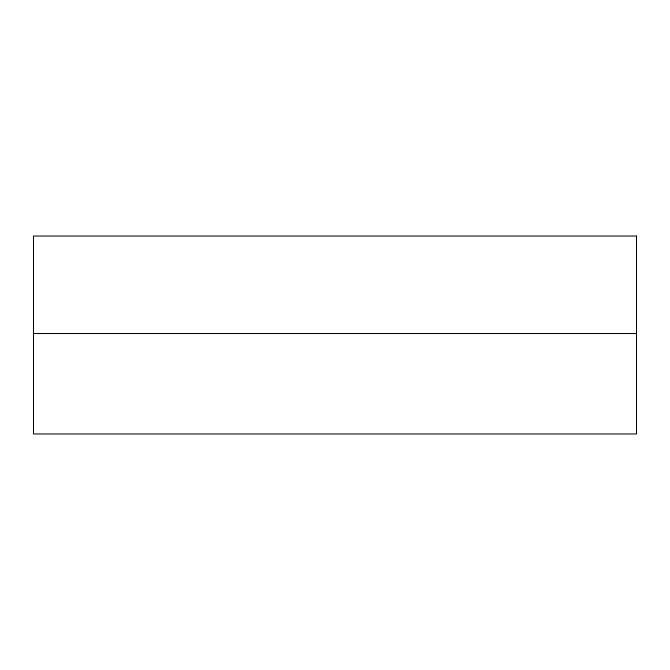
<?xml version="1.0" encoding="UTF-8"?>
<svg xmlns="http://www.w3.org/2000/svg" width="670" height="670" viewBox="0 0 670 670"><rect width="100%" height="100%" fill="white"/><g stroke="black" fill="none" stroke-linecap="round" stroke-linejoin="round"><path stroke-width="1" d="M33.5 333.526L636.5 333.526M636.5 236.033L33.5 236.033L33.5 433.967L636.5 433.967L636.5 236.033"/></g></svg>
